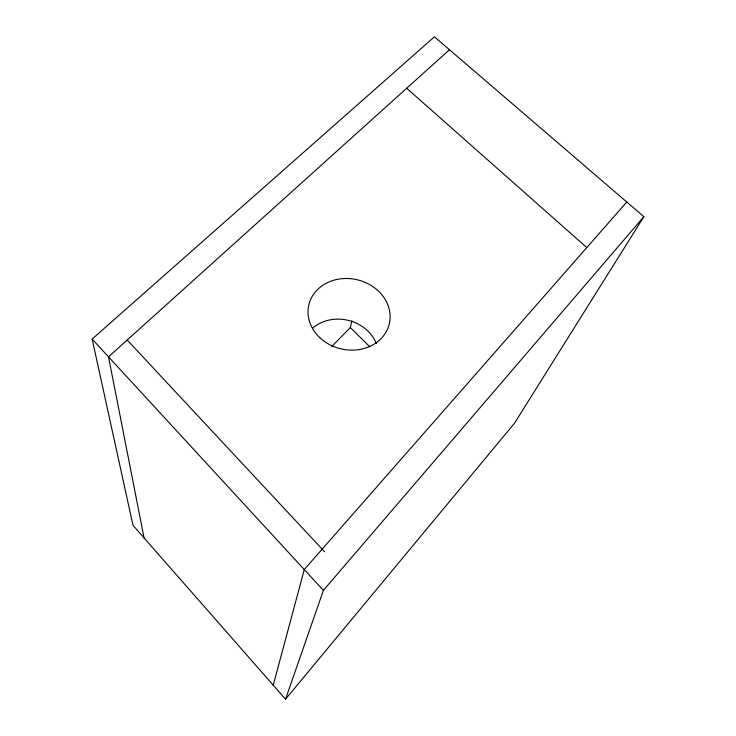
<?xml version="1.0" encoding="UTF-8"?>
<svg xmlns="http://www.w3.org/2000/svg" width="736" height="736" viewBox="0 0 736 736"><rect width="100%" height="100%" fill="white"/><g stroke="black" fill="none" stroke-linecap="round" stroke-linejoin="round"><path stroke-width="1.1" d="M331.826 346.454L350.336 327.566L351.909 320.896M273.24 685.188L304.272 569.563L626.778 202.023M285.531 699.2L323.408 590.364L643.853 216.688L434.424 36.8L92.147 339.057L132.986 525.292L285.531 699.2L514.538 423.163L643.853 216.688M449.475 49.726L108.514 356.85L144.072 537.942M406.686 88.265L586.794 247.59M350.336 327.566L369.923 346.868M127.19 340.023L324.622 551.798M92.147 339.057L323.408 590.364M312.598 328.155A38.603 33.819 13 0 1 376.372 343.666M319.746 337.585A41.345 35.494 13.2 0 0 388.626 326.269A41.345 35.494 13.2 0 0 338.873 279.091A41.345 35.494 13.2 0 0 319.746 337.585"/></g></svg>
